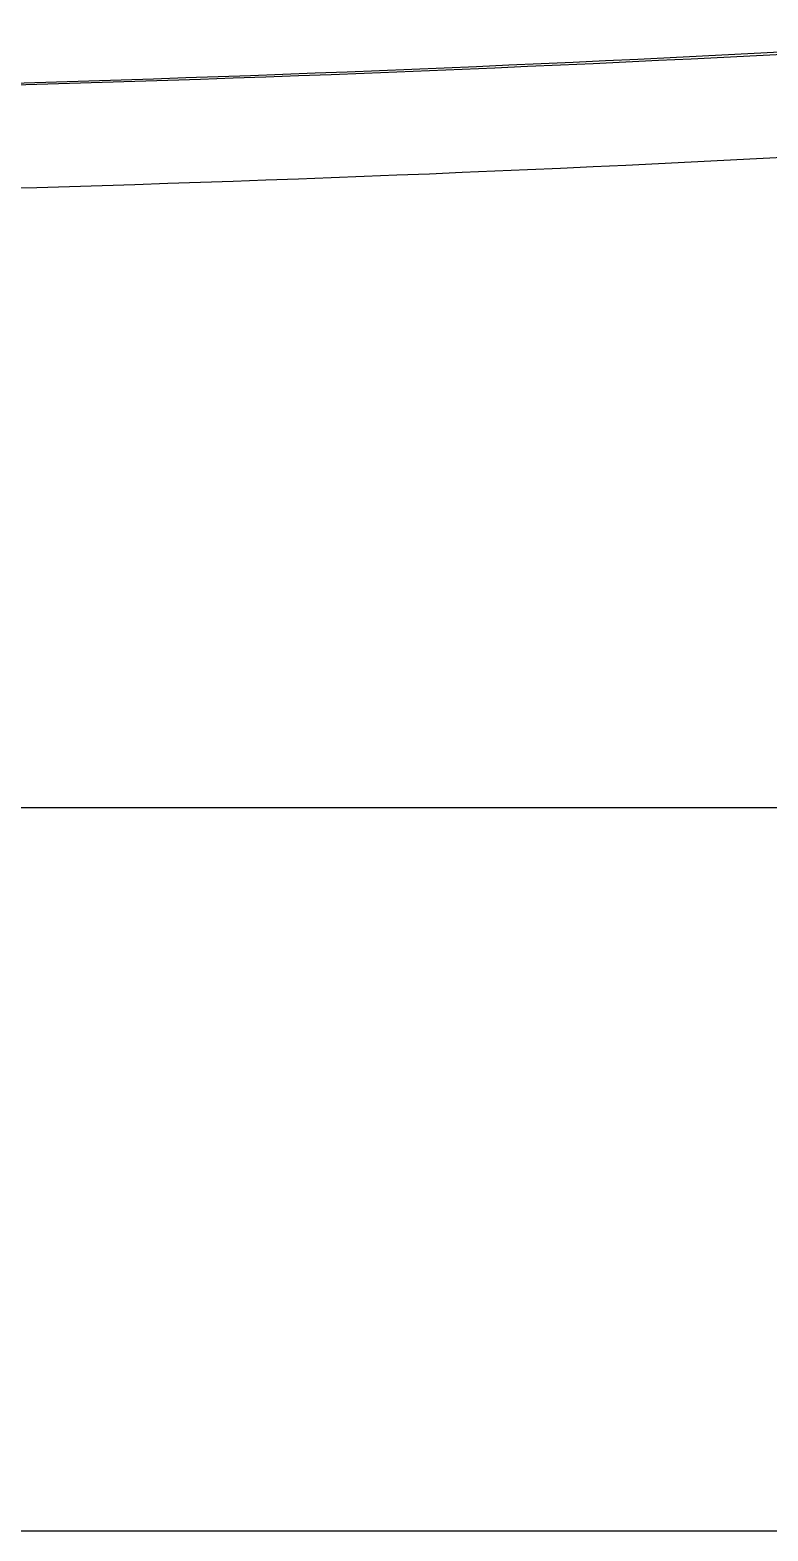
# Model space of a CAD drawing. Header units: millimetres. Extents: x 1587714 to 3094800, y -694377 to -413614.
# Drawn here: x 2340813 to 2349401, y -567157 to -549704 of the extents above; entities that cross this region are included whole.
import ezdxf

# ---------------------------------------------------------------- set-up
doc = ezdxf.new("R2010")
doc.units = ezdxf.units.MM
doc.layers.add('03 Cerramientos', color=7, linetype='Continuous', lineweight=25)
doc.linetypes.add('FENCELINE2', pattern='A,0.25,-0.1,[132,ltypeshp.shx,S=0.1,R=0,X=-0.1,Y=0],-0.1,1', length=1.45)

msp = doc.modelspace()

# ---------------------------------------------------------------- linework, layer by layer
msp.add_line((2057387.7201, -558745.6049), (2745194.0928, -558745.6049))
at = {"color": 5}
for centre in [(2329906.2827, -169329.9127), (2329906.2827, -170529.9127)]:
    msp.add_arc(centre, 381161.6973, 266.324495798, 273.656697268, dxfattribs=at)
at = {"color": 4}
msp.add_arc((2329812.6493, -174436.0401), 376039.5661, 266.337515646, 273.672012929, dxfattribs=at)
at = {"layer": '03 Cerramientos', "linetype": 'FENCELINE2', "ltscale": 3000}
msp.add_line((2321194.8412, -567157.058), (2372194.8412, -567157.058), dxfattribs=at)

doc.saveas('drawing.dxf')
